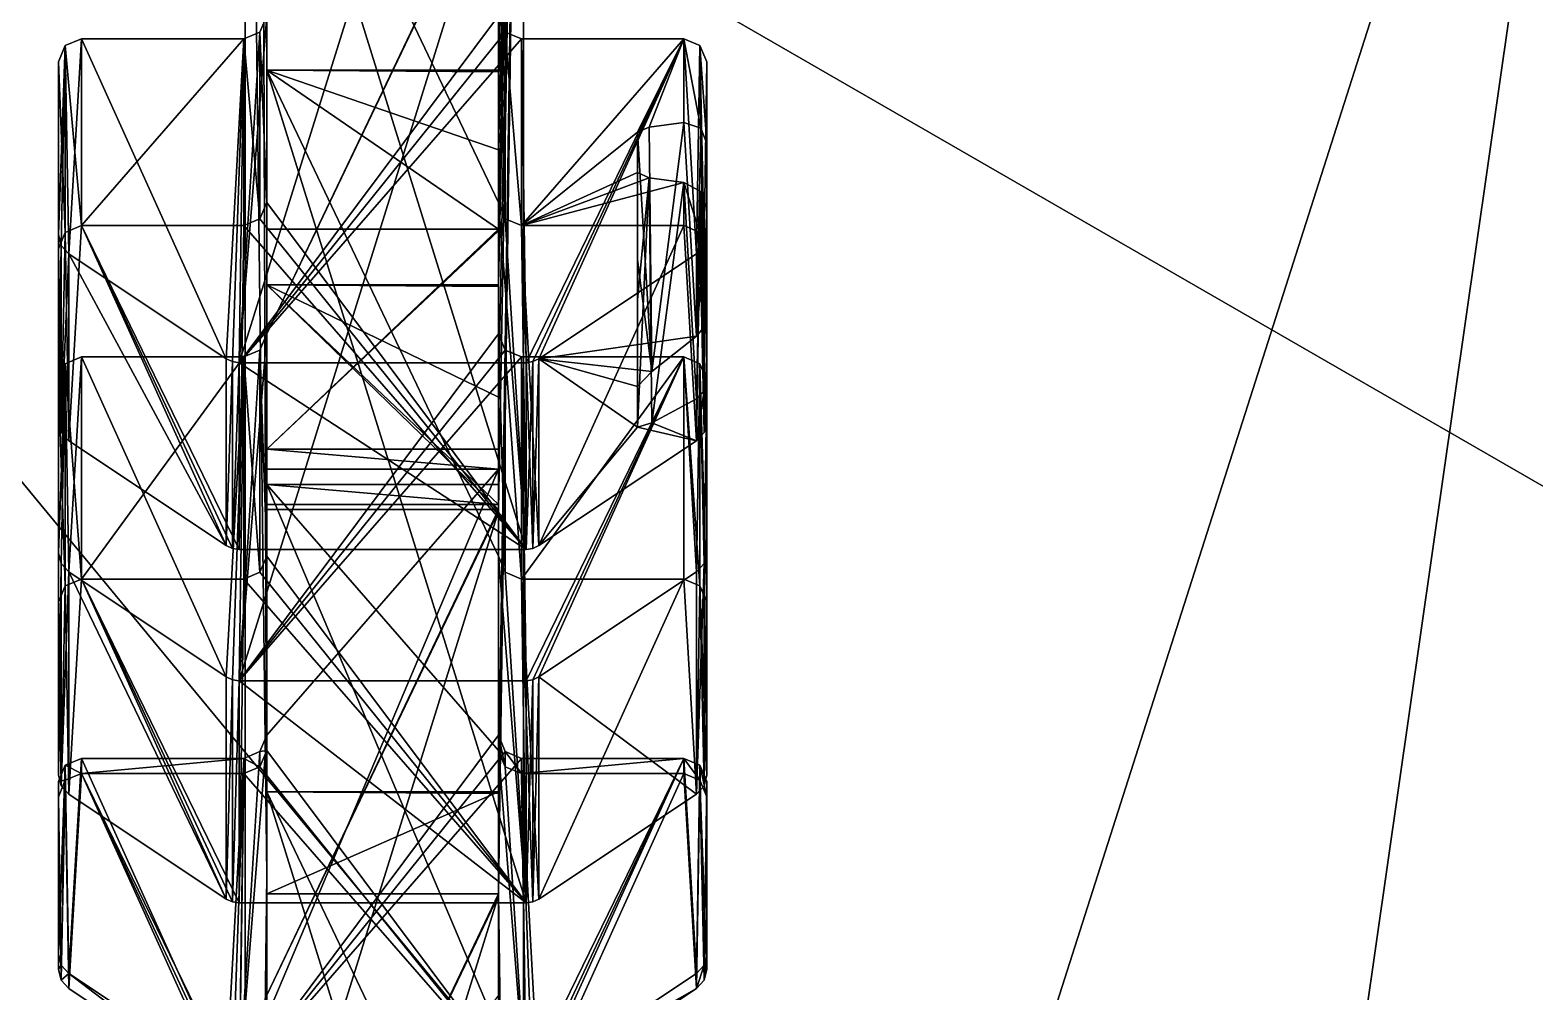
# Model space of a CAD drawing. Header units: millimetres. Extents: x -228 to 228, y -204 to 237.
# Drawn here: x 11.96 to 24.95, y 217.97 to 226.28 of the extents above; entities that cross this region are included whole.
import ezdxf

# ---------------------------------------------------------------- set-up
doc = ezdxf.new("R2010")
doc.units = ezdxf.units.MM
doc.header["$LTSCALE"] = 127.314815
for name, color, linetype in [('8041', 7, 'CONTINUOUS'), ('8063', 7, 'CONTINUOUS'), ('8064', 7, 'CONTINUOUS'), ('8065', 7, 'CONTINUOUS'), ('8066', 7, 'CONTINUOUS'), ('8067', 7, 'CONTINUOUS'), ('8068', 7, 'CONTINUOUS'), ('8069', 7, 'CONTINUOUS'), ('8070', 7, 'CONTINUOUS'), ('8071', 7, 'CONTINUOUS'), ('8072', 7, 'CONTINUOUS'), ('8073', 7, 'CONTINUOUS'), ('8074', 7, 'CONTINUOUS'), ('8075', 7, 'CONTINUOUS'), ('8076', 7, 'CONTINUOUS'), ('8077', 7, 'CONTINUOUS'), ('8078', 7, 'CONTINUOUS'), ('8079', 7, 'CONTINUOUS'), ('8080', 7, 'CONTINUOUS'), ('8081', 7, 'CONTINUOUS'), ('8082', 7, 'CONTINUOUS'), ('8087', 7, 'CONTINUOUS'), ('8091', 7, 'CONTINUOUS'), ('8098', 7, 'CONTINUOUS'), ('8099', 7, 'CONTINUOUS'), ('8100', 7, 'CONTINUOUS'), ('8101', 7, 'CONTINUOUS'), ('8104', 7, 'CONTINUOUS'), ('8105', 7, 'CONTINUOUS'), ('8106', 7, 'CONTINUOUS'), ('8107', 7, 'CONTINUOUS'), ('8108', 7, 'CONTINUOUS'), ('8115', 7, 'CONTINUOUS'), ('8116', 7, 'CONTINUOUS'), ('8117', 7, 'CONTINUOUS'), ('8129', 7, 'CONTINUOUS'), ('8130', 7, 'CONTINUOUS'), ('8133', 7, 'CONTINUOUS')]:
    doc.layers.add(name, color=color, linetype=linetype)

msp = doc.modelspace()

# ---------------------------------------------------------------- linework, layer by layer
at = {"layer": '8041', "color": 5, "linetype": 'Continuous'}
for points in [[(0, 234.769, 262), (13.814, 234.3, 262), (0, 204.097, 964.5), (0, 234.769, 262)], [(13.814, 234.3, 262), (13.814, 203.629, 964.5), (0, 204.097, 964.5), (13.814, 234.3, 262)], [(16.216, 234.123, 262), (25.698, 233.143, 262), (16.216, 203.451, 964.5), (16.216, 234.123, 262)], [(16.216, 203.451, 964.5), (25.698, 233.143, 262), (21.369, 202.974, 964.5), (16.216, 203.451, 964.5)], [(25.698, 233.143, 262), (26.507, 202.367, 964.5), (21.369, 202.974, 964.5), (25.698, 233.143, 262)]]:
    msp.add_3dface(points, dxfattribs=at)
at = {"layer": '8063', "color": 5, "linetype": 'Continuous'}
for points in [[(35.386, 233.707, 262), (0, 236.771, 262), (31.034, 218.874, 618.025), (35.386, 233.707, 262)], [(31.034, 218.874, 618.025), (0, 236.771, 262), (26.769, 204.352, 964.5), (31.034, 218.874, 618.025)], [(26.769, 204.352, 964.5), (0, 236.771, 262), (0, 206.099, 964.5), (26.769, 204.352, 964.5)]]:
    msp.add_3dface(points, dxfattribs=at)
at = {"layer": '8064', "color": 5, "linetype": 'Continuous'}
for points in [[(14, 227.855, 401.321), (14, 225.936, 445.279), (14, 234.101, 262), (14, 227.855, 401.321)], [(14, 234.101, 262), (14, 225.936, 445.279), (14, 218.984, 608.231), (14, 234.101, 262)], [(14, 224.793, 375.162), (14, 228.989, 375.346), (14, 230.603, 338.381), (14, 224.793, 375.162)], [(14, 226.406, 338.198), (14, 224.793, 375.162), (14, 230.603, 338.381), (14, 226.406, 338.198)], [(14, 221.739, 445.096), (14, 225.936, 445.279), (14, 227.855, 401.321), (14, 221.739, 445.096)], [(14, 223.658, 401.138), (14, 221.739, 445.096), (14, 227.855, 401.321), (14, 223.658, 401.138)], [(14, 224.562, 476.749), (14, 218.984, 608.231), (14, 225.936, 445.279), (14, 224.562, 476.749)], [(14, 222.183, 487.656), (14, 224.082, 487.739), (14, 224.562, 476.749), (14, 222.183, 487.656)], [(14, 224.082, 487.739), (14, 218.984, 608.231), (14, 224.562, 476.749), (14, 224.082, 487.739)], [(14, 222.358, 483.659), (14, 222.183, 487.656), (14, 224.562, 476.749), (14, 222.358, 483.659)], [(14, 222.489, 480.662), (14, 222.358, 483.659), (14, 224.562, 476.749), (14, 222.489, 480.662)], [(14, 222.663, 476.666), (14, 222.489, 480.662), (14, 224.562, 476.749), (14, 222.663, 476.666)], [(14, 222.141, 532.196), (14, 218.984, 608.231), (14, 224.082, 487.739), (14, 222.141, 532.196)], [(14, 220.06, 483.559), (14, 222.358, 483.659), (14, 222.489, 480.662), (14, 220.06, 483.559)], [(14, 220.191, 480.562), (14, 220.06, 483.559), (14, 222.489, 480.662), (14, 220.191, 480.562)], [(14, 215.506, 587.86), (14, 219.703, 588.043), (14, 222.141, 532.196), (14, 215.506, 587.86)], [(14, 219.703, 588.043), (14, 218.984, 608.231), (14, 222.141, 532.196), (14, 219.703, 588.043)], [(14, 217.944, 532.013), (14, 215.506, 587.86), (14, 222.141, 532.196), (14, 217.944, 532.013)], [(14, 218.822, 608.224), (14, 218.984, 608.231), (14, 219.703, 588.043), (14, 218.822, 608.224)], [(14, 203.429, 964.5), (14, 218.984, 608.231), (14, 210.407, 800.94), (14, 203.429, 964.5)], [(14, 212.545, 751.987), (14, 210.407, 800.94), (14, 218.984, 608.231), (14, 212.545, 751.987)], [(14, 214.486, 707.529), (14, 212.545, 751.987), (14, 218.984, 608.231), (14, 214.486, 707.529)], [(14, 214.966, 696.54), (14, 214.486, 707.529), (14, 218.984, 608.231), (14, 214.966, 696.54)], [(14, 216.34, 665.07), (14, 214.966, 696.54), (14, 218.984, 608.231), (14, 216.34, 665.07)], [(14, 218.822, 608.224), (14, 216.34, 665.07), (14, 218.984, 608.231), (14, 218.822, 608.224)], [(14, 212.143, 664.886), (14, 216.34, 665.07), (14, 218.822, 608.224), (14, 212.143, 664.886)], [(14, 214.625, 608.041), (14, 212.143, 664.886), (14, 218.822, 608.224), (14, 214.625, 608.041)]]:
    msp.add_3dface(points, dxfattribs=at)
at = {"layer": '8065', "color": 5, "linetype": 'Continuous'}
for points in [[(16, 224.793, 375.162), (16, 226.406, 338.198), (16, 228.975, 375.345), (16, 224.793, 375.162)], [(16, 227.841, 401.32), (16, 225.921, 445.278), (16, 223.658, 401.138), (16, 227.841, 401.32)], [(16, 225.921, 445.278), (16, 221.739, 445.096), (16, 223.658, 401.138), (16, 225.921, 445.278)], [(16, 224.547, 476.748), (16, 224.068, 487.738), (16, 222.663, 476.666), (16, 224.547, 476.748)], [(16, 222.183, 487.656), (16, 222.358, 483.659), (16, 224.068, 487.738), (16, 222.183, 487.656)], [(16, 224.068, 487.738), (16, 222.358, 483.659), (16, 222.489, 480.662), (16, 224.068, 487.738)], [(16, 222.663, 476.666), (16, 224.068, 487.738), (16, 222.489, 480.662), (16, 222.663, 476.666)], [(16, 222.489, 480.662), (16, 222.358, 483.659), (16, 220.191, 480.562), (16, 222.489, 480.662)], [(16, 222.358, 483.659), (16, 220.06, 483.559), (16, 220.191, 480.562), (16, 222.358, 483.659)], [(16, 222.126, 532.196), (16, 219.688, 588.042), (16, 217.944, 532.013), (16, 222.126, 532.196)], [(16, 219.688, 588.042), (16, 215.506, 587.86), (16, 217.944, 532.013), (16, 219.688, 588.042)], [(16, 216.325, 665.069), (16, 214.625, 608.041), (16, 218.807, 608.223), (16, 216.325, 665.069)]]:
    msp.add_3dface(points, dxfattribs=at)
at = {"layer": '8066', "color": 5, "linetype": 'Continuous'}
for points in [[(13.8, 224.593, 375.154), (13.8, 226.207, 338.189), (12.4, 224.593, 375.154), (13.8, 224.593, 375.154)], [(12.4, 224.593, 375.154), (13.8, 226.207, 338.189), (12.4, 226.207, 338.189), (12.4, 224.593, 375.154)], [(12.4, 221.539, 445.087), (13.8, 221.539, 445.087), (13.8, 223.459, 401.129), (12.4, 221.539, 445.087)], [(12.4, 223.459, 401.129), (12.4, 221.539, 445.087), (13.8, 223.459, 401.129), (12.4, 223.459, 401.129)], [(12.4, 219.86, 483.55), (13.8, 219.86, 483.55), (13.8, 219.991, 480.553), (12.4, 219.86, 483.55)], [(12.4, 219.991, 480.553), (12.4, 219.86, 483.55), (13.8, 219.991, 480.553), (12.4, 219.991, 480.553)]]:
    msp.add_3dface(points, dxfattribs=at)
at = {"layer": '8067', "color": 5, "linetype": 'Continuous'}
for points in [[(12.2, 226.007, 338.18), (12.2, 224.515, 338.115), (12.2, 222.901, 375.08), (12.2, 226.007, 338.18)], [(12.2, 226.007, 338.18), (12.2, 222.901, 375.08), (12.2, 224.393, 375.145), (12.2, 226.007, 338.18)], [(12.2, 219.848, 445.013), (12.2, 221.34, 445.078), (12.2, 223.259, 401.12), (12.2, 219.848, 445.013)], [(12.2, 219.848, 445.013), (12.2, 223.259, 401.12), (12.2, 221.767, 401.055), (12.2, 219.848, 445.013)], [(12.2, 218.169, 483.477), (12.2, 219.66, 483.542), (12.2, 219.791, 480.545), (12.2, 218.169, 483.477)], [(12.2, 218.169, 483.477), (12.2, 219.791, 480.545), (12.2, 218.3, 480.479), (12.2, 218.169, 483.477)]]:
    msp.add_3dface(points, dxfattribs=at)
at = {"layer": '8068', "color": 5, "linetype": 'Continuous'}
for points in [[(13.761, 221.795, 375.032), (13.761, 223.409, 338.067), (16.239, 221.795, 375.032), (13.761, 221.795, 375.032)], [(16.239, 221.795, 375.032), (13.761, 223.409, 338.067), (16.239, 223.409, 338.067), (16.239, 221.795, 375.032)], [(16.239, 218.742, 444.965), (13.761, 218.742, 444.965), (13.761, 220.661, 401.007), (16.239, 218.742, 444.965)], [(16.239, 220.661, 401.007), (16.239, 218.742, 444.965), (13.761, 220.661, 401.007), (16.239, 220.661, 401.007)]]:
    msp.add_3dface(points, dxfattribs=at)
at = {"layer": '8069', "color": 5, "linetype": 'Continuous'}
for points in [[(17.8, 224.515, 338.115), (17.8, 226.007, 338.18), (17.8, 225.303, 354.29), (17.8, 224.515, 338.115)], [(17.8, 224.515, 338.115), (17.8, 225.303, 354.29), (17.8, 223.812, 354.225), (17.8, 224.515, 338.115)], [(17.8, 224.747, 367.028), (17.8, 224.393, 375.145), (17.8, 223.256, 366.962), (17.8, 224.747, 367.028)], [(17.8, 224.393, 375.145), (17.8, 222.901, 375.08), (17.8, 223.256, 366.962), (17.8, 224.393, 375.145)], [(17.8, 221.34, 445.078), (17.8, 221.767, 401.055), (17.8, 223.259, 401.12), (17.8, 221.34, 445.078)], [(17.8, 221.34, 445.078), (17.8, 219.848, 445.013), (17.8, 221.767, 401.055), (17.8, 221.34, 445.078)], [(17.8, 219.66, 483.542), (17.8, 218.3, 480.479), (17.8, 219.791, 480.545), (17.8, 219.66, 483.542)], [(17.8, 219.66, 483.542), (17.8, 218.169, 483.477), (17.8, 218.3, 480.479), (17.8, 219.66, 483.542)]]:
    msp.add_3dface(points, dxfattribs=at)
at = {"layer": '8070', "color": 5, "linetype": 'Continuous'}
for points in [[(17.2, 225.4, 356.671), (17.6, 226.207, 338.189), (16.2, 224.593, 375.154), (17.2, 225.4, 356.671)], [(16.2, 224.593, 375.154), (17.6, 226.207, 338.189), (16.2, 226.207, 338.189), (16.2, 224.593, 375.154)], [(17.301, 225.443, 355.672), (17.6, 226.207, 338.189), (17.2, 225.4, 356.671), (17.301, 225.443, 355.672)], [(17.6, 225.485, 354.714), (17.6, 226.207, 338.189), (17.301, 225.443, 355.672), (17.6, 225.485, 354.714)], [(17.2, 225.051, 364.664), (17.2, 225.4, 356.671), (16.2, 224.593, 375.154), (17.2, 225.051, 364.664)], [(17.301, 225.007, 365.663), (17.2, 225.051, 364.664), (16.2, 224.593, 375.154), (17.301, 225.007, 365.663)], [(17.6, 224.965, 366.621), (17.301, 225.007, 365.663), (16.2, 224.593, 375.154), (17.6, 224.965, 366.621)], [(17.6, 224.593, 375.154), (17.6, 224.965, 366.621), (16.2, 224.593, 375.154), (17.6, 224.593, 375.154)], [(16.2, 221.539, 445.087), (17.6, 221.539, 445.087), (17.6, 223.459, 401.129), (16.2, 221.539, 445.087)], [(16.2, 223.459, 401.129), (16.2, 221.539, 445.087), (17.6, 223.459, 401.129), (16.2, 223.459, 401.129)], [(16.2, 219.86, 483.55), (17.6, 219.86, 483.55), (17.6, 219.991, 480.553), (16.2, 219.86, 483.55)], [(16.2, 219.991, 480.553), (16.2, 219.86, 483.55), (17.6, 219.991, 480.553), (16.2, 219.991, 480.553)]]:
    msp.add_3dface(points, dxfattribs=at)
at = {"layer": '8071', "color": 5, "linetype": 'Continuous'}
for points in [[(12.289, 224.349, 338.108), (13.65, 223.443, 338.068), (13.65, 221.829, 375.033), (12.289, 224.349, 338.108)], [(12.289, 222.735, 375.073), (12.289, 224.349, 338.108), (13.65, 221.829, 375.033), (12.289, 222.735, 375.073)], [(13.65, 220.695, 401.008), (13.65, 218.776, 444.966), (12.289, 221.601, 401.048), (13.65, 220.695, 401.008)], [(12.289, 221.601, 401.048), (13.65, 218.776, 444.966), (12.289, 219.682, 445.006), (12.289, 221.601, 401.048)], [(13.65, 217.227, 480.433), (13.65, 217.096, 483.43), (12.289, 218.133, 480.472), (13.65, 217.227, 480.433)], [(12.289, 218.133, 480.472), (13.65, 217.096, 483.43), (12.289, 218.002, 483.469), (12.289, 218.133, 480.472)]]:
    msp.add_3dface(points, dxfattribs=at)
at = {"layer": '8072', "color": 5, "linetype": 'Continuous'}
for points in [[(16.35, 223.443, 338.068), (17.711, 224.349, 338.108), (17.711, 223.638, 354.39), (16.35, 223.443, 338.068)], [(17.326, 223.334, 355.464), (16.35, 223.443, 338.068), (17.711, 223.638, 354.39), (17.326, 223.334, 355.464)], [(16.35, 221.829, 375.033), (16.35, 223.443, 338.068), (17.2, 222.853, 364.568), (16.35, 221.829, 375.033)], [(17.2, 222.853, 364.568), (16.35, 223.443, 338.068), (17.2, 223.202, 356.575), (17.2, 222.853, 364.568)], [(17.2, 223.202, 356.575), (16.35, 223.443, 338.068), (17.326, 223.334, 355.464), (17.2, 223.202, 356.575)], [(17.711, 223.097, 366.782), (17.711, 222.735, 375.073), (17.326, 222.888, 365.686), (17.711, 223.097, 366.782)], [(17.326, 222.888, 365.686), (17.711, 222.735, 375.073), (17.2, 222.853, 364.568), (17.326, 222.888, 365.686)], [(17.711, 222.735, 375.073), (16.35, 221.829, 375.033), (17.2, 222.853, 364.568), (17.711, 222.735, 375.073)], [(17.711, 221.601, 401.048), (17.711, 219.682, 445.006), (16.35, 220.695, 401.008), (17.711, 221.601, 401.048)], [(16.35, 220.695, 401.008), (17.711, 219.682, 445.006), (16.35, 218.776, 444.966), (16.35, 220.695, 401.008)], [(17.711, 218.133, 480.472), (17.711, 218.002, 483.469), (16.35, 217.227, 480.433), (17.711, 218.133, 480.472)], [(16.35, 217.227, 480.433), (17.711, 218.002, 483.469), (16.35, 217.096, 483.43), (16.35, 217.227, 480.433)]]:
    msp.add_3dface(points, dxfattribs=at)
at = {"layer": '8073', "color": 5, "linetype": 'Continuous'}
for points in [[(13.946, 234.237, 262), (14, 218.984, 608.231), (13.814, 234.3, 262), (13.946, 234.237, 262)], [(13.814, 203.629, 964.5), (13.814, 234.3, 262), (14, 218.984, 608.231), (13.814, 203.629, 964.5)], [(14, 234.101, 262), (14, 218.984, 608.231), (13.946, 234.237, 262), (14, 234.101, 262)], [(13.946, 203.566, 964.5), (13.814, 203.629, 964.5), (14, 218.984, 608.231), (13.946, 203.566, 964.5)], [(14, 203.429, 964.5), (13.946, 203.566, 964.5), (14, 218.984, 608.231), (14, 203.429, 964.5)]]:
    msp.add_3dface(points, dxfattribs=at)
at = {"layer": '8074', "color": 5, "linetype": 'Continuous'}
for points in [[(16.001, 219.703, 588.043), (16.001, 222.141, 532.196), (16.216, 234.123, 262), (16.001, 219.703, 588.043)], [(16.001, 222.141, 532.196), (16.001, 223.112, 509.967), (16.216, 234.123, 262), (16.001, 222.141, 532.196)], [(16.001, 218.822, 608.224), (16.001, 219.703, 588.043), (16.216, 234.123, 262), (16.001, 218.822, 608.224)], [(16.216, 234.123, 262), (16.216, 203.451, 964.5), (16.001, 218.822, 608.224), (16.216, 234.123, 262)], [(16.07, 234.075, 262), (16.216, 234.123, 262), (16.001, 225.936, 445.279), (16.07, 234.075, 262)], [(16.001, 225.249, 461.014), (16.001, 225.936, 445.279), (16.216, 234.123, 262), (16.001, 225.249, 461.014)], [(16.001, 224.562, 476.749), (16.001, 225.249, 461.014), (16.216, 234.123, 262), (16.001, 224.562, 476.749)], [(16.001, 224.082, 487.739), (16.001, 224.562, 476.749), (16.216, 234.123, 262), (16.001, 224.082, 487.739)], [(16.001, 223.112, 509.967), (16.001, 224.082, 487.739), (16.216, 234.123, 262), (16.001, 223.112, 509.967)], [(16.001, 227.855, 401.321), (16.07, 234.075, 262), (16.001, 225.936, 445.279), (16.001, 227.855, 401.321)], [(16, 227.848, 401.321), (16.001, 227.855, 401.321), (16, 225.929, 445.279), (16, 227.848, 401.321)], [(16, 225.929, 445.279), (16.001, 227.855, 401.321), (16.001, 225.936, 445.279), (16, 225.929, 445.279)], [(16, 225.921, 445.278), (16, 227.841, 401.32), (16, 227.848, 401.321), (16, 225.921, 445.278)], [(16, 225.921, 445.278), (16, 227.848, 401.321), (16, 225.929, 445.279), (16, 225.921, 445.278)], [(16, 224.555, 476.749), (16.001, 224.562, 476.749), (16, 224.075, 487.738), (16, 224.555, 476.749)], [(16, 224.075, 487.738), (16.001, 224.562, 476.749), (16.001, 224.082, 487.739), (16, 224.075, 487.738)], [(16, 224.068, 487.738), (16, 224.547, 476.748), (16, 224.555, 476.749), (16, 224.068, 487.738)], [(16, 224.068, 487.738), (16, 224.555, 476.749), (16, 224.075, 487.738), (16, 224.068, 487.738)], [(16.001, 222.141, 532.196), (16.001, 219.703, 588.043), (16, 219.695, 588.043), (16.001, 222.141, 532.196)], [(16, 222.134, 532.196), (16.001, 222.141, 532.196), (16, 219.695, 588.043), (16, 222.134, 532.196)], [(16, 219.688, 588.042), (16, 222.126, 532.196), (16, 222.134, 532.196), (16, 219.688, 588.042)], [(16, 219.688, 588.042), (16, 222.134, 532.196), (16, 219.695, 588.043), (16, 219.688, 588.042)], [(16, 218.814, 608.223), (16.001, 218.822, 608.224), (16, 216.332, 665.069), (16, 218.814, 608.223)], [(16, 216.332, 665.069), (16.001, 218.822, 608.224), (16.001, 216.34, 665.07), (16, 216.332, 665.069)], [(16, 216.325, 665.069), (16, 218.807, 608.223), (16, 218.814, 608.223), (16, 216.325, 665.069)], [(16, 216.325, 665.069), (16, 218.814, 608.223), (16, 216.332, 665.069), (16, 216.325, 665.069)], [(16.001, 216.34, 665.07), (16.001, 218.822, 608.224), (16.216, 203.451, 964.5), (16.001, 216.34, 665.07)]]:
    msp.add_3dface(points, dxfattribs=at)
at = {"layer": '8075', "color": 5, "linetype": 'Continuous'}
for points in [[(12.259, 226.148, 338.186), (12.2, 226.007, 338.18), (12.259, 224.534, 375.151), (12.259, 226.148, 338.186)], [(12.4, 224.593, 375.154), (12.4, 226.207, 338.189), (12.259, 226.148, 338.186), (12.4, 224.593, 375.154)], [(12.4, 224.593, 375.154), (12.259, 226.148, 338.186), (12.259, 224.534, 375.151), (12.4, 224.593, 375.154)], [(12.2, 226.007, 338.18), (12.2, 224.393, 375.145), (12.259, 224.534, 375.151), (12.2, 226.007, 338.18)], [(12.4, 221.539, 445.087), (12.4, 223.459, 401.129), (12.259, 223.4, 401.126), (12.4, 221.539, 445.087)], [(12.259, 221.481, 445.084), (12.259, 223.4, 401.126), (12.2, 223.259, 401.12), (12.259, 221.481, 445.084)], [(12.259, 221.481, 445.084), (12.4, 221.539, 445.087), (12.259, 223.4, 401.126), (12.259, 221.481, 445.084)], [(12.2, 221.34, 445.078), (12.259, 221.481, 445.084), (12.2, 223.259, 401.12), (12.2, 221.34, 445.078)], [(12.259, 219.802, 483.548), (12.259, 219.932, 480.551), (12.2, 219.791, 480.545), (12.259, 219.802, 483.548)], [(12.4, 219.86, 483.55), (12.4, 219.991, 480.553), (12.259, 219.932, 480.551), (12.4, 219.86, 483.55)], [(12.259, 219.802, 483.548), (12.4, 219.86, 483.55), (12.259, 219.932, 480.551), (12.259, 219.802, 483.548)], [(12.2, 219.66, 483.542), (12.259, 219.802, 483.548), (12.2, 219.791, 480.545), (12.2, 219.66, 483.542)]]:
    msp.add_3dface(points, dxfattribs=at)
at = {"layer": '8076', "color": 5, "linetype": 'Continuous'}
for points in [[(17.6, 226.207, 338.189), (17.6, 225.485, 354.714), (17.747, 225.435, 354.398), (17.6, 226.207, 338.189)], [(17.741, 226.148, 338.186), (17.6, 226.207, 338.189), (17.747, 225.435, 354.398), (17.741, 226.148, 338.186)], [(17.8, 226.007, 338.18), (17.741, 226.148, 338.186), (17.8, 225.303, 354.29), (17.8, 226.007, 338.18)], [(17.8, 225.303, 354.29), (17.741, 226.148, 338.186), (17.747, 225.435, 354.398), (17.8, 225.303, 354.29)], [(17.6, 224.965, 366.621), (17.6, 224.593, 375.154), (17.741, 224.534, 375.151), (17.6, 224.965, 366.621)], [(17.6, 224.965, 366.621), (17.741, 224.534, 375.151), (17.747, 224.888, 366.932), (17.6, 224.965, 366.621)], [(17.741, 224.534, 375.151), (17.8, 224.393, 375.145), (17.747, 224.888, 366.932), (17.741, 224.534, 375.151)], [(17.8, 224.393, 375.145), (17.8, 224.747, 367.028), (17.747, 224.888, 366.932), (17.8, 224.393, 375.145)], [(17.6, 223.459, 401.129), (17.6, 221.539, 445.087), (17.741, 221.481, 445.084), (17.6, 223.459, 401.129)], [(17.6, 223.459, 401.129), (17.741, 221.481, 445.084), (17.741, 223.4, 401.126), (17.6, 223.459, 401.129)], [(17.741, 221.481, 445.084), (17.8, 221.34, 445.078), (17.741, 223.4, 401.126), (17.741, 221.481, 445.084)], [(17.8, 221.34, 445.078), (17.8, 223.259, 401.12), (17.741, 223.4, 401.126), (17.8, 221.34, 445.078)], [(17.6, 219.991, 480.553), (17.6, 219.86, 483.55), (17.741, 219.802, 483.548), (17.6, 219.991, 480.553)], [(17.6, 219.991, 480.553), (17.741, 219.802, 483.548), (17.741, 219.932, 480.551), (17.6, 219.991, 480.553)], [(17.741, 219.802, 483.548), (17.8, 219.66, 483.542), (17.741, 219.932, 480.551), (17.741, 219.802, 483.548)], [(17.8, 219.66, 483.542), (17.8, 219.791, 480.545), (17.741, 219.932, 480.551), (17.8, 219.66, 483.542)]]:
    msp.add_3dface(points, dxfattribs=at)
at = {"layer": '8077', "color": 5, "linetype": 'Continuous'}
for points in [[(17.776, 224.421, 338.111), (17.8, 224.515, 338.115), (17.778, 223.718, 354.263), (17.776, 224.421, 338.111)], [(17.8, 224.515, 338.115), (17.8, 223.812, 354.225), (17.778, 223.718, 354.263), (17.8, 224.515, 338.115)], [(17.711, 223.638, 354.39), (17.711, 224.349, 338.108), (17.776, 224.421, 338.111), (17.711, 223.638, 354.39)], [(17.711, 223.638, 354.39), (17.776, 224.421, 338.111), (17.778, 223.718, 354.263), (17.711, 223.638, 354.39)], [(17.711, 222.735, 375.073), (17.711, 223.097, 366.782), (17.778, 223.166, 366.917), (17.711, 222.735, 375.073)], [(17.776, 222.807, 375.076), (17.711, 222.735, 375.073), (17.778, 223.166, 366.917), (17.776, 222.807, 375.076)], [(17.8, 222.901, 375.08), (17.776, 222.807, 375.076), (17.8, 223.256, 366.962), (17.8, 222.901, 375.08)], [(17.776, 222.807, 375.076), (17.778, 223.166, 366.917), (17.8, 223.256, 366.962), (17.776, 222.807, 375.076)], [(17.8, 219.848, 445.013), (17.776, 219.754, 445.009), (17.8, 221.767, 401.055), (17.8, 219.848, 445.013)], [(17.776, 219.754, 445.009), (17.776, 221.673, 401.051), (17.8, 221.767, 401.055), (17.776, 219.754, 445.009)], [(17.711, 219.682, 445.006), (17.711, 221.601, 401.048), (17.776, 221.673, 401.051), (17.711, 219.682, 445.006)], [(17.776, 219.754, 445.009), (17.711, 219.682, 445.006), (17.776, 221.673, 401.051), (17.776, 219.754, 445.009)], [(17.8, 218.169, 483.477), (17.776, 218.074, 483.472), (17.8, 218.3, 480.479), (17.8, 218.169, 483.477)], [(17.776, 218.074, 483.472), (17.776, 218.205, 480.475), (17.8, 218.3, 480.479), (17.776, 218.074, 483.472)], [(17.711, 218.002, 483.469), (17.711, 218.133, 480.472), (17.776, 218.205, 480.475), (17.711, 218.002, 483.469)], [(17.776, 218.074, 483.472), (17.711, 218.002, 483.469), (17.776, 218.205, 480.475), (17.776, 218.074, 483.472)]]:
    msp.add_3dface(points, dxfattribs=at)
at = {"layer": '8078', "color": 5, "linetype": 'Continuous'}
for points in [[(12.2, 224.515, 338.115), (12.224, 224.421, 338.111), (12.2, 222.901, 375.08), (12.2, 224.515, 338.115)], [(12.224, 224.421, 338.111), (12.224, 222.807, 375.076), (12.2, 222.901, 375.08), (12.224, 224.421, 338.111)], [(12.224, 224.421, 338.111), (12.289, 224.349, 338.108), (12.224, 222.807, 375.076), (12.224, 224.421, 338.111)], [(12.289, 224.349, 338.108), (12.289, 222.735, 375.073), (12.224, 222.807, 375.076), (12.289, 224.349, 338.108)], [(12.2, 219.848, 445.013), (12.2, 221.767, 401.055), (12.224, 221.673, 401.051), (12.2, 219.848, 445.013)], [(12.224, 219.754, 445.009), (12.2, 219.848, 445.013), (12.224, 221.673, 401.051), (12.224, 219.754, 445.009)], [(12.289, 221.601, 401.048), (12.224, 219.754, 445.009), (12.224, 221.673, 401.051), (12.289, 221.601, 401.048)], [(12.289, 221.601, 401.048), (12.289, 219.682, 445.006), (12.224, 219.754, 445.009), (12.289, 221.601, 401.048)], [(12.2, 218.169, 483.477), (12.2, 218.3, 480.479), (12.224, 218.205, 480.475), (12.2, 218.169, 483.477)], [(12.224, 218.074, 483.472), (12.2, 218.169, 483.477), (12.224, 218.205, 480.475), (12.224, 218.074, 483.472)], [(12.289, 218.133, 480.472), (12.224, 218.074, 483.472), (12.224, 218.205, 480.475), (12.289, 218.133, 480.472)], [(12.289, 218.133, 480.472), (12.289, 218.002, 483.469), (12.224, 218.074, 483.472), (12.289, 218.133, 480.472)]]:
    msp.add_3dface(points, dxfattribs=at)
at = {"layer": '8079', "color": 5, "linetype": 'Continuous'}
for points in [[(13.65, 221.829, 375.033), (13.65, 223.443, 338.068), (13.703, 223.418, 338.067), (13.65, 221.829, 375.033)], [(13.65, 221.829, 375.033), (13.703, 223.418, 338.067), (13.703, 221.804, 375.032), (13.65, 221.829, 375.033)], [(13.703, 223.418, 338.067), (13.761, 223.409, 338.067), (13.703, 221.804, 375.032), (13.703, 223.418, 338.067)], [(13.761, 223.409, 338.067), (13.761, 221.795, 375.032), (13.703, 221.804, 375.032), (13.761, 223.409, 338.067)], [(13.65, 218.776, 444.966), (13.65, 220.695, 401.008), (13.703, 220.67, 401.007), (13.65, 218.776, 444.966)], [(13.65, 218.776, 444.966), (13.703, 220.67, 401.007), (13.703, 218.751, 444.965), (13.65, 218.776, 444.966)], [(13.703, 220.67, 401.007), (13.761, 220.661, 401.007), (13.703, 218.751, 444.965), (13.703, 220.67, 401.007)], [(13.761, 220.661, 401.007), (13.761, 218.742, 444.965), (13.703, 218.751, 444.965), (13.761, 220.661, 401.007)]]:
    msp.add_3dface(points, dxfattribs=at)
at = {"layer": '8080', "color": 5, "linetype": 'Continuous'}
for points in [[(16.239, 221.795, 375.032), (16.239, 223.409, 338.067), (16.297, 223.418, 338.067), (16.239, 221.795, 375.032)], [(16.297, 221.804, 375.032), (16.239, 221.795, 375.032), (16.297, 223.418, 338.067), (16.297, 221.804, 375.032)], [(16.35, 223.443, 338.068), (16.35, 221.829, 375.033), (16.297, 221.804, 375.032), (16.35, 223.443, 338.068)], [(16.35, 223.443, 338.068), (16.297, 221.804, 375.032), (16.297, 223.418, 338.067), (16.35, 223.443, 338.068)], [(16.35, 220.695, 401.008), (16.35, 218.776, 444.966), (16.297, 218.751, 444.965), (16.35, 220.695, 401.008)], [(16.35, 220.695, 401.008), (16.297, 218.751, 444.965), (16.297, 220.67, 401.007), (16.35, 220.695, 401.008)], [(16.239, 218.742, 444.965), (16.239, 220.661, 401.007), (16.297, 220.67, 401.007), (16.239, 218.742, 444.965)], [(16.297, 218.751, 444.965), (16.239, 218.742, 444.965), (16.297, 220.67, 401.007), (16.297, 218.751, 444.965)]]:
    msp.add_3dface(points, dxfattribs=at)
at = {"layer": '8081', "color": 5, "linetype": 'Continuous'}
for points in [[(16, 226.406, 338.198), (16, 224.793, 375.162), (16.059, 224.651, 375.156), (16, 226.406, 338.198)], [(16.059, 226.265, 338.191), (16, 226.406, 338.198), (16.059, 224.651, 375.156), (16.059, 226.265, 338.191)], [(16.2, 224.593, 375.154), (16.2, 226.207, 338.189), (16.059, 226.265, 338.191), (16.2, 224.593, 375.154)], [(16.2, 224.593, 375.154), (16.059, 226.265, 338.191), (16.059, 224.651, 375.156), (16.2, 224.593, 375.154)], [(16, 223.658, 401.138), (16, 221.739, 445.096), (16.059, 221.598, 445.09), (16, 223.658, 401.138)], [(16.059, 223.517, 401.131), (16, 223.658, 401.138), (16.059, 221.598, 445.09), (16.059, 223.517, 401.131)], [(16.2, 221.539, 445.087), (16.2, 223.459, 401.129), (16.059, 223.517, 401.131), (16.2, 221.539, 445.087)], [(16.2, 221.539, 445.087), (16.059, 223.517, 401.131), (16.059, 221.598, 445.09), (16.2, 221.539, 445.087)], [(16, 220.191, 480.562), (16, 220.06, 483.559), (16.059, 219.919, 483.553), (16, 220.191, 480.562)], [(16.059, 220.049, 480.556), (16, 220.191, 480.562), (16.059, 219.919, 483.553), (16.059, 220.049, 480.556)], [(16.2, 219.86, 483.55), (16.2, 219.991, 480.553), (16.059, 220.049, 480.556), (16.2, 219.86, 483.55)], [(16.2, 219.86, 483.55), (16.059, 220.049, 480.556), (16.059, 219.919, 483.553), (16.2, 219.86, 483.55)]]:
    msp.add_3dface(points, dxfattribs=at)
at = {"layer": '8082', "color": 5, "linetype": 'Continuous'}
for points in [[(14, 224.793, 375.162), (14, 226.406, 338.198), (13.941, 226.265, 338.191), (14, 224.793, 375.162)], [(13.941, 226.265, 338.191), (13.8, 226.207, 338.189), (13.941, 224.651, 375.156), (13.941, 226.265, 338.191)], [(14, 224.793, 375.162), (13.941, 226.265, 338.191), (13.941, 224.651, 375.156), (14, 224.793, 375.162)], [(13.8, 226.207, 338.189), (13.8, 224.593, 375.154), (13.941, 224.651, 375.156), (13.8, 226.207, 338.189)], [(14, 221.739, 445.096), (14, 223.658, 401.138), (13.941, 223.517, 401.131), (14, 221.739, 445.096)], [(13.941, 223.517, 401.131), (13.8, 223.459, 401.129), (13.941, 221.598, 445.09), (13.941, 223.517, 401.131)], [(13.8, 223.459, 401.129), (13.8, 221.539, 445.087), (13.941, 221.598, 445.09), (13.8, 223.459, 401.129)], [(14, 221.739, 445.096), (13.941, 223.517, 401.131), (13.941, 221.598, 445.09), (14, 221.739, 445.096)], [(14, 220.06, 483.559), (14, 220.191, 480.562), (13.941, 220.049, 480.556), (14, 220.06, 483.559)], [(13.941, 220.049, 480.556), (13.8, 219.991, 480.553), (13.941, 219.919, 483.553), (13.941, 220.049, 480.556)], [(14, 220.06, 483.559), (13.941, 220.049, 480.556), (13.941, 219.919, 483.553), (14, 220.06, 483.559)], [(13.8, 219.991, 480.553), (13.8, 219.86, 483.55), (13.941, 219.919, 483.553), (13.8, 219.991, 480.553)]]:
    msp.add_3dface(points, dxfattribs=at)
at = {"layer": '8087', "color": 5, "linetype": 'Continuous'}
for points in [[(14, 224.562, 476.749), (14, 225.936, 445.279), (16.001, 224.562, 476.749), (14, 224.562, 476.749)], [(14, 225.936, 445.279), (16.001, 225.936, 445.279), (16.001, 225.249, 461.014), (14, 225.936, 445.279)], [(14, 225.936, 445.279), (16.001, 225.249, 461.014), (16.001, 224.562, 476.749), (14, 225.936, 445.279)], [(14, 222.141, 532.196), (14, 224.082, 487.739), (16.001, 222.141, 532.196), (14, 222.141, 532.196)], [(14, 224.082, 487.739), (16.001, 224.082, 487.739), (16.001, 223.112, 509.967), (14, 224.082, 487.739)], [(14, 224.082, 487.739), (16.001, 223.112, 509.967), (16.001, 222.141, 532.196), (14, 224.082, 487.739)]]:
    msp.add_3dface(points, dxfattribs=at)
at = {"layer": '8091', "color": 5, "linetype": 'Continuous'}
for points in [[(14, 226.406, 338.198), (16, 230.589, 338.38), (13.761, 223.409, 338.067), (14, 226.406, 338.198)], [(16, 230.589, 338.38), (16, 226.406, 338.198), (13.761, 223.409, 338.067), (16, 230.589, 338.38)], [(14, 226.406, 338.198), (13.761, 223.409, 338.067), (13.941, 226.265, 338.191), (14, 226.406, 338.198)], [(13.761, 223.409, 338.067), (16, 226.406, 338.198), (16.059, 226.265, 338.191), (13.761, 223.409, 338.067)], [(13.761, 223.409, 338.067), (13.8, 226.207, 338.189), (13.941, 226.265, 338.191), (13.761, 223.409, 338.067)], [(16.2, 226.207, 338.189), (13.761, 223.409, 338.067), (16.059, 226.265, 338.191), (16.2, 226.207, 338.189)], [(12.2, 226.007, 338.18), (12.259, 226.148, 338.186), (12.2, 224.515, 338.115), (12.2, 226.007, 338.18)], [(12.2, 224.515, 338.115), (12.259, 226.148, 338.186), (12.224, 224.421, 338.111), (12.2, 224.515, 338.115)], [(12.259, 226.148, 338.186), (12.289, 224.349, 338.108), (12.224, 224.421, 338.111), (12.259, 226.148, 338.186)], [(12.4, 226.207, 338.189), (12.289, 224.349, 338.108), (12.259, 226.148, 338.186), (12.4, 226.207, 338.189)], [(12.4, 226.207, 338.189), (13.65, 223.443, 338.068), (12.289, 224.349, 338.108), (12.4, 226.207, 338.189)], [(12.4, 226.207, 338.189), (13.8, 226.207, 338.189), (13.65, 223.443, 338.068), (12.4, 226.207, 338.189)], [(13.65, 223.443, 338.068), (13.8, 226.207, 338.189), (13.703, 223.418, 338.067), (13.65, 223.443, 338.068)], [(13.8, 226.207, 338.189), (13.761, 223.409, 338.067), (13.703, 223.418, 338.067), (13.8, 226.207, 338.189)], [(16.239, 223.409, 338.067), (13.761, 223.409, 338.067), (16.2, 226.207, 338.189), (16.239, 223.409, 338.067)], [(17.6, 226.207, 338.189), (16.239, 223.409, 338.067), (16.2, 226.207, 338.189), (17.6, 226.207, 338.189)], [(16.239, 223.409, 338.067), (17.6, 226.207, 338.189), (16.297, 223.418, 338.067), (16.239, 223.409, 338.067)], [(17.6, 226.207, 338.189), (16.35, 223.443, 338.068), (16.297, 223.418, 338.067), (17.6, 226.207, 338.189)], [(17.6, 226.207, 338.189), (17.711, 224.349, 338.108), (16.35, 223.443, 338.068), (17.6, 226.207, 338.189)], [(17.711, 224.349, 338.108), (17.6, 226.207, 338.189), (17.741, 226.148, 338.186), (17.711, 224.349, 338.108)], [(17.776, 224.421, 338.111), (17.711, 224.349, 338.108), (17.741, 226.148, 338.186), (17.776, 224.421, 338.111)], [(17.8, 226.007, 338.18), (17.776, 224.421, 338.111), (17.741, 226.148, 338.186), (17.8, 226.007, 338.18)], [(17.8, 224.515, 338.115), (17.776, 224.421, 338.111), (17.8, 226.007, 338.18), (17.8, 224.515, 338.115)]]:
    msp.add_3dface(points, dxfattribs=at)
at = {"layer": '8098', "color": 5, "linetype": 'Continuous'}
for points in [[(14, 224.082, 487.739), (14, 222.183, 487.656), (16, 222.183, 487.656), (14, 224.082, 487.739)], [(14, 224.082, 487.739), (16, 222.183, 487.656), (16, 224.068, 487.738), (14, 224.082, 487.739)], [(14, 224.082, 487.739), (16, 224.068, 487.738), (16, 224.075, 487.738), (14, 224.082, 487.739)], [(14, 224.082, 487.739), (16, 224.075, 487.738), (16.001, 224.082, 487.739), (14, 224.082, 487.739)]]:
    msp.add_3dface(points, dxfattribs=at)
at = {"layer": '8099', "color": 5, "linetype": 'Continuous'}
for points in [[(14, 217.944, 532.013), (16, 222.126, 532.196), (13.761, 214.947, 531.882), (14, 217.944, 532.013)], [(16, 222.126, 532.196), (16, 217.944, 532.013), (13.761, 214.947, 531.882), (16, 222.126, 532.196)], [(14, 217.944, 532.013), (14, 222.141, 532.196), (16.001, 222.141, 532.196), (14, 217.944, 532.013)], [(14, 217.944, 532.013), (16.001, 222.141, 532.196), (16, 222.134, 532.196), (14, 217.944, 532.013)], [(16, 222.126, 532.196), (14, 217.944, 532.013), (16, 222.134, 532.196), (16, 222.126, 532.196)]]:
    msp.add_3dface(points, dxfattribs=at)
at = {"layer": '8100', "color": 5, "linetype": 'Continuous'}
for points in [[(14, 225.936, 445.279), (14, 221.739, 445.096), (16.239, 218.742, 444.965), (14, 225.936, 445.279)], [(14, 225.936, 445.279), (16, 221.739, 445.096), (16, 225.921, 445.278), (14, 225.936, 445.279)], [(16, 221.739, 445.096), (14, 225.936, 445.279), (16.239, 218.742, 444.965), (16, 221.739, 445.096)], [(14, 225.936, 445.279), (16, 225.921, 445.278), (16, 225.929, 445.279), (14, 225.936, 445.279)], [(14, 225.936, 445.279), (16, 225.929, 445.279), (16.001, 225.936, 445.279), (14, 225.936, 445.279)], [(16.239, 218.742, 444.965), (14, 221.739, 445.096), (13.941, 221.598, 445.09), (16.239, 218.742, 444.965)], [(16, 221.739, 445.096), (16.239, 218.742, 444.965), (16.059, 221.598, 445.09), (16, 221.739, 445.096)], [(13.8, 221.539, 445.087), (16.239, 218.742, 444.965), (13.941, 221.598, 445.09), (13.8, 221.539, 445.087)], [(16.239, 218.742, 444.965), (16.2, 221.539, 445.087), (16.059, 221.598, 445.09), (16.239, 218.742, 444.965)], [(12.2, 221.34, 445.078), (12.224, 219.754, 445.009), (12.259, 221.481, 445.084), (12.2, 221.34, 445.078)], [(12.224, 219.754, 445.009), (12.289, 219.682, 445.006), (12.259, 221.481, 445.084), (12.224, 219.754, 445.009)], [(12.289, 219.682, 445.006), (12.4, 221.539, 445.087), (12.259, 221.481, 445.084), (12.289, 219.682, 445.006)], [(13.65, 218.776, 444.966), (12.4, 221.539, 445.087), (12.289, 219.682, 445.006), (13.65, 218.776, 444.966)], [(13.8, 221.539, 445.087), (12.4, 221.539, 445.087), (13.761, 218.742, 444.965), (13.8, 221.539, 445.087)], [(13.761, 218.742, 444.965), (12.4, 221.539, 445.087), (13.703, 218.751, 444.965), (13.761, 218.742, 444.965)], [(12.4, 221.539, 445.087), (13.65, 218.776, 444.966), (13.703, 218.751, 444.965), (12.4, 221.539, 445.087)], [(13.8, 221.539, 445.087), (13.761, 218.742, 444.965), (16.239, 218.742, 444.965), (13.8, 221.539, 445.087)], [(16.2, 221.539, 445.087), (16.239, 218.742, 444.965), (16.297, 218.751, 444.965), (16.2, 221.539, 445.087)], [(17.6, 221.539, 445.087), (16.2, 221.539, 445.087), (16.35, 218.776, 444.966), (17.6, 221.539, 445.087)], [(16.35, 218.776, 444.966), (16.2, 221.539, 445.087), (16.297, 218.751, 444.965), (16.35, 218.776, 444.966)], [(17.711, 219.682, 445.006), (17.6, 221.539, 445.087), (16.35, 218.776, 444.966), (17.711, 219.682, 445.006)], [(17.6, 221.539, 445.087), (17.711, 219.682, 445.006), (17.741, 221.481, 445.084), (17.6, 221.539, 445.087)], [(17.741, 221.481, 445.084), (17.711, 219.682, 445.006), (17.776, 219.754, 445.009), (17.741, 221.481, 445.084)], [(17.8, 221.34, 445.078), (17.741, 221.481, 445.084), (17.8, 219.848, 445.013), (17.8, 221.34, 445.078)], [(17.8, 219.848, 445.013), (17.741, 221.481, 445.084), (17.776, 219.754, 445.009), (17.8, 219.848, 445.013)], [(12.2, 219.848, 445.013), (12.224, 219.754, 445.009), (12.2, 221.34, 445.078), (12.2, 219.848, 445.013)]]:
    msp.add_3dface(points, dxfattribs=at)
at = {"layer": '8101', "color": 5, "linetype": 'Continuous'}
for points in [[(14, 222.663, 476.666), (14, 224.562, 476.749), (16.001, 224.562, 476.749), (14, 222.663, 476.666)], [(14, 222.663, 476.666), (16.001, 224.562, 476.749), (16, 224.555, 476.749), (14, 222.663, 476.666)], [(16, 224.547, 476.748), (14, 222.663, 476.666), (16, 224.555, 476.749), (16, 224.547, 476.748)], [(14, 222.663, 476.666), (16, 224.547, 476.748), (16, 222.663, 476.666), (14, 222.663, 476.666)]]:
    msp.add_3dface(points, dxfattribs=at)
at = {"layer": '8104', "color": 5, "linetype": 'Continuous'}
for points in [[(14, 228.989, 375.346), (14, 224.793, 375.162), (16.239, 221.795, 375.032), (14, 228.989, 375.346)], [(14, 228.989, 375.346), (16, 224.793, 375.162), (16, 228.975, 375.345), (14, 228.989, 375.346)], [(16, 224.793, 375.162), (14, 228.989, 375.346), (16.239, 221.795, 375.032), (16, 224.793, 375.162)], [(16.239, 221.795, 375.032), (14, 224.793, 375.162), (13.941, 224.651, 375.156), (16.239, 221.795, 375.032)], [(16, 224.793, 375.162), (16.239, 221.795, 375.032), (16.059, 224.651, 375.156), (16, 224.793, 375.162)], [(12.289, 222.735, 375.073), (12.4, 224.593, 375.154), (12.259, 224.534, 375.151), (12.289, 222.735, 375.073)], [(12.4, 224.593, 375.154), (12.289, 222.735, 375.073), (13.65, 221.829, 375.033), (12.4, 224.593, 375.154)], [(13.8, 224.593, 375.154), (12.4, 224.593, 375.154), (13.761, 221.795, 375.032), (13.8, 224.593, 375.154)], [(13.761, 221.795, 375.032), (12.4, 224.593, 375.154), (13.703, 221.804, 375.032), (13.761, 221.795, 375.032)], [(12.4, 224.593, 375.154), (13.65, 221.829, 375.033), (13.703, 221.804, 375.032), (12.4, 224.593, 375.154)], [(13.8, 224.593, 375.154), (13.761, 221.795, 375.032), (16.239, 221.795, 375.032), (13.8, 224.593, 375.154)], [(13.8, 224.593, 375.154), (16.239, 221.795, 375.032), (13.941, 224.651, 375.156), (13.8, 224.593, 375.154)], [(16.239, 221.795, 375.032), (16.2, 224.593, 375.154), (16.059, 224.651, 375.156), (16.239, 221.795, 375.032)], [(16.2, 224.593, 375.154), (16.239, 221.795, 375.032), (16.297, 221.804, 375.032), (16.2, 224.593, 375.154)], [(17.6, 224.593, 375.154), (16.2, 224.593, 375.154), (16.35, 221.829, 375.033), (17.6, 224.593, 375.154)], [(16.35, 221.829, 375.033), (16.2, 224.593, 375.154), (16.297, 221.804, 375.032), (16.35, 221.829, 375.033)], [(17.6, 224.593, 375.154), (16.35, 221.829, 375.033), (17.711, 222.735, 375.073), (17.6, 224.593, 375.154)], [(17.6, 224.593, 375.154), (17.711, 222.735, 375.073), (17.741, 224.534, 375.151), (17.6, 224.593, 375.154)], [(12.2, 224.393, 375.145), (12.224, 222.807, 375.076), (12.259, 224.534, 375.151), (12.2, 224.393, 375.145)], [(12.224, 222.807, 375.076), (12.289, 222.735, 375.073), (12.259, 224.534, 375.151), (12.224, 222.807, 375.076)], [(17.741, 224.534, 375.151), (17.711, 222.735, 375.073), (17.776, 222.807, 375.076), (17.741, 224.534, 375.151)], [(17.8, 224.393, 375.145), (17.741, 224.534, 375.151), (17.8, 222.901, 375.08), (17.8, 224.393, 375.145)], [(17.8, 222.901, 375.08), (17.741, 224.534, 375.151), (17.776, 222.807, 375.076), (17.8, 222.901, 375.08)], [(12.2, 222.901, 375.08), (12.224, 222.807, 375.076), (12.2, 224.393, 375.145), (12.2, 222.901, 375.08)]]:
    msp.add_3dface(points, dxfattribs=at)
at = {"layer": '8105', "color": 5, "linetype": 'Continuous'}
for points in [[(14, 223.658, 401.138), (16, 227.841, 401.32), (13.761, 220.661, 401.007), (14, 223.658, 401.138)], [(16, 227.841, 401.32), (16, 223.658, 401.138), (13.761, 220.661, 401.007), (16, 227.841, 401.32)], [(14, 223.658, 401.138), (14, 227.855, 401.321), (16.001, 227.855, 401.321), (14, 223.658, 401.138)], [(14, 223.658, 401.138), (16.001, 227.855, 401.321), (16, 227.848, 401.321), (14, 223.658, 401.138)], [(16, 227.841, 401.32), (14, 223.658, 401.138), (16, 227.848, 401.321), (16, 227.841, 401.32)], [(14, 223.658, 401.138), (13.761, 220.661, 401.007), (13.941, 223.517, 401.131), (14, 223.658, 401.138)], [(13.761, 220.661, 401.007), (16, 223.658, 401.138), (16.059, 223.517, 401.131), (13.761, 220.661, 401.007)], [(12.4, 223.459, 401.129), (12.289, 221.601, 401.048), (12.259, 223.4, 401.126), (12.4, 223.459, 401.129)], [(12.4, 223.459, 401.129), (13.65, 220.695, 401.008), (12.289, 221.601, 401.048), (12.4, 223.459, 401.129)], [(12.4, 223.459, 401.129), (13.8, 223.459, 401.129), (13.65, 220.695, 401.008), (12.4, 223.459, 401.129)], [(13.65, 220.695, 401.008), (13.8, 223.459, 401.129), (13.703, 220.67, 401.007), (13.65, 220.695, 401.008)], [(13.8, 223.459, 401.129), (13.761, 220.661, 401.007), (13.703, 220.67, 401.007), (13.8, 223.459, 401.129)], [(13.761, 220.661, 401.007), (13.8, 223.459, 401.129), (13.941, 223.517, 401.131), (13.761, 220.661, 401.007)], [(16.2, 223.459, 401.129), (13.761, 220.661, 401.007), (16.059, 223.517, 401.131), (16.2, 223.459, 401.129)], [(16.239, 220.661, 401.007), (13.761, 220.661, 401.007), (16.2, 223.459, 401.129), (16.239, 220.661, 401.007)], [(16.239, 220.661, 401.007), (16.2, 223.459, 401.129), (17.6, 223.459, 401.129), (16.239, 220.661, 401.007)], [(16.239, 220.661, 401.007), (17.6, 223.459, 401.129), (16.297, 220.67, 401.007), (16.239, 220.661, 401.007)], [(17.6, 223.459, 401.129), (16.35, 220.695, 401.008), (16.297, 220.67, 401.007), (17.6, 223.459, 401.129)], [(17.6, 223.459, 401.129), (17.711, 221.601, 401.048), (16.35, 220.695, 401.008), (17.6, 223.459, 401.129)], [(17.711, 221.601, 401.048), (17.6, 223.459, 401.129), (17.741, 223.4, 401.126), (17.711, 221.601, 401.048)], [(12.2, 223.259, 401.12), (12.259, 223.4, 401.126), (12.2, 221.767, 401.055), (12.2, 223.259, 401.12)], [(12.2, 221.767, 401.055), (12.259, 223.4, 401.126), (12.224, 221.673, 401.051), (12.2, 221.767, 401.055)], [(12.259, 223.4, 401.126), (12.289, 221.601, 401.048), (12.224, 221.673, 401.051), (12.259, 223.4, 401.126)], [(17.776, 221.673, 401.051), (17.711, 221.601, 401.048), (17.741, 223.4, 401.126), (17.776, 221.673, 401.051)], [(17.8, 223.259, 401.12), (17.776, 221.673, 401.051), (17.741, 223.4, 401.126), (17.8, 223.259, 401.12)], [(17.8, 221.767, 401.055), (17.776, 221.673, 401.051), (17.8, 223.259, 401.12), (17.8, 221.767, 401.055)]]:
    msp.add_3dface(points, dxfattribs=at)
at = {"layer": '8106', "color": 5, "linetype": 'Continuous'}
for points in [[(14, 219.703, 588.043), (14, 215.506, 587.86), (16.239, 212.509, 587.729), (14, 219.703, 588.043)], [(14, 219.703, 588.043), (16, 215.506, 587.86), (16, 219.688, 588.042), (14, 219.703, 588.043)], [(16, 215.506, 587.86), (14, 219.703, 588.043), (16.239, 212.509, 587.729), (16, 215.506, 587.86)], [(14, 219.703, 588.043), (16, 219.688, 588.042), (16, 219.695, 588.043), (14, 219.703, 588.043)], [(16.001, 219.703, 588.043), (14, 219.703, 588.043), (16, 219.695, 588.043), (16.001, 219.703, 588.043)]]:
    msp.add_3dface(points, dxfattribs=at)
at = {"layer": '8107', "color": 5, "linetype": 'Continuous'}
for points in [[(14, 214.625, 608.041), (16, 218.807, 608.223), (13.761, 211.628, 607.91), (14, 214.625, 608.041)], [(16, 218.807, 608.223), (16, 214.625, 608.041), (13.761, 211.628, 607.91), (16, 218.807, 608.223)], [(14, 214.625, 608.041), (14, 218.822, 608.224), (16.001, 218.822, 608.224), (14, 214.625, 608.041)], [(14, 214.625, 608.041), (16.001, 218.822, 608.224), (16, 218.814, 608.223), (14, 214.625, 608.041)], [(16, 218.807, 608.223), (14, 214.625, 608.041), (16, 218.814, 608.223), (16, 218.807, 608.223)]]:
    msp.add_3dface(points, dxfattribs=at)
at = {"layer": '8108', "color": 5, "linetype": 'Continuous'}
for points in [[(14, 218.822, 608.224), (14, 219.703, 588.043), (16.001, 219.703, 588.043), (14, 218.822, 608.224)], [(14, 218.822, 608.224), (16.001, 219.703, 588.043), (16.001, 218.822, 608.224), (14, 218.822, 608.224)]]:
    msp.add_3dface(points, dxfattribs=at)
at = {"layer": '8115', "color": 5, "linetype": 'Continuous'}
for points in [[(17.2, 225.051, 364.664), (17.301, 225.007, 365.663), (17.2, 223.952, 364.616), (17.2, 225.051, 364.664)], [(17.301, 225.007, 365.663), (17.326, 222.888, 365.686), (17.2, 222.853, 364.568), (17.301, 225.007, 365.663)], [(17.301, 225.007, 365.663), (17.2, 222.853, 364.568), (17.2, 223.952, 364.616), (17.301, 225.007, 365.663)], [(17.301, 225.007, 365.663), (17.6, 224.965, 366.621), (17.326, 222.888, 365.686), (17.301, 225.007, 365.663)], [(17.6, 224.965, 366.621), (17.711, 223.097, 366.782), (17.326, 222.888, 365.686), (17.6, 224.965, 366.621)], [(17.711, 223.097, 366.782), (17.6, 224.965, 366.621), (17.747, 224.888, 366.932), (17.711, 223.097, 366.782)], [(17.711, 223.097, 366.782), (17.747, 224.888, 366.932), (17.778, 223.166, 366.917), (17.711, 223.097, 366.782)], [(17.747, 224.888, 366.932), (17.8, 224.747, 367.028), (17.778, 223.166, 366.917), (17.747, 224.888, 366.932)], [(17.778, 223.166, 366.917), (17.8, 224.747, 367.028), (17.8, 223.256, 366.962), (17.778, 223.166, 366.917)]]:
    msp.add_3dface(points, dxfattribs=at)
at = {"layer": '8116', "color": 5, "linetype": 'Continuous'}
for points in [[(17.2, 225.4, 356.671), (17.2, 225.051, 364.664), (17.2, 224.301, 356.623), (17.2, 225.4, 356.671)], [(17.2, 223.202, 356.575), (17.2, 225.051, 364.664), (17.2, 223.952, 364.616), (17.2, 223.202, 356.575)], [(17.2, 225.051, 364.664), (17.2, 223.202, 356.575), (17.2, 224.301, 356.623), (17.2, 225.051, 364.664)], [(17.2, 222.853, 364.568), (17.2, 223.202, 356.575), (17.2, 223.952, 364.616), (17.2, 222.853, 364.568)]]:
    msp.add_3dface(points, dxfattribs=at)
at = {"layer": '8117', "color": 5, "linetype": 'Continuous'}
for points in [[(17.6, 225.485, 354.714), (17.301, 225.443, 355.672), (17.326, 223.334, 355.464), (17.6, 225.485, 354.714)], [(17.6, 225.485, 354.714), (17.326, 223.334, 355.464), (17.711, 223.638, 354.39), (17.6, 225.485, 354.714)], [(17.6, 225.485, 354.714), (17.711, 223.638, 354.39), (17.747, 225.435, 354.398), (17.6, 225.485, 354.714)], [(17.301, 225.443, 355.672), (17.2, 225.4, 356.671), (17.326, 223.334, 355.464), (17.301, 225.443, 355.672)], [(17.326, 223.334, 355.464), (17.2, 225.4, 356.671), (17.2, 224.301, 356.623), (17.326, 223.334, 355.464)], [(17.711, 223.638, 354.39), (17.778, 223.718, 354.263), (17.747, 225.435, 354.398), (17.711, 223.638, 354.39)], [(17.8, 223.812, 354.225), (17.8, 225.303, 354.29), (17.747, 225.435, 354.398), (17.8, 223.812, 354.225)], [(17.778, 223.718, 354.263), (17.8, 223.812, 354.225), (17.747, 225.435, 354.398), (17.778, 223.718, 354.263)], [(17.2, 223.202, 356.575), (17.326, 223.334, 355.464), (17.2, 224.301, 356.623), (17.2, 223.202, 356.575)]]:
    msp.add_3dface(points, dxfattribs=at)
at = {"layer": '8129', "color": 5, "linetype": 'Continuous'}
for points in [[(14, 222.358, 483.659), (14, 220.06, 483.559), (16.239, 217.063, 483.428), (14, 222.358, 483.659)], [(14, 222.358, 483.659), (16, 220.06, 483.559), (16, 222.358, 483.659), (14, 222.358, 483.659)], [(16, 220.06, 483.559), (14, 222.358, 483.659), (16.239, 217.063, 483.428), (16, 220.06, 483.559)], [(16.239, 217.063, 483.428), (14, 220.06, 483.559), (13.941, 219.919, 483.553), (16.239, 217.063, 483.428)], [(16, 220.06, 483.559), (16.239, 217.063, 483.428), (16.059, 219.919, 483.553), (16, 220.06, 483.559)], [(13.8, 219.86, 483.55), (16.239, 217.063, 483.428), (13.941, 219.919, 483.553), (13.8, 219.86, 483.55)], [(16.239, 217.063, 483.428), (16.2, 219.86, 483.55), (16.059, 219.919, 483.553), (16.239, 217.063, 483.428)], [(12.2, 219.66, 483.542), (12.224, 218.074, 483.472), (12.259, 219.802, 483.548), (12.2, 219.66, 483.542)], [(12.224, 218.074, 483.472), (12.289, 218.002, 483.469), (12.259, 219.802, 483.548), (12.224, 218.074, 483.472)], [(12.289, 218.002, 483.469), (12.4, 219.86, 483.55), (12.259, 219.802, 483.548), (12.289, 218.002, 483.469)], [(13.65, 217.096, 483.43), (12.4, 219.86, 483.55), (12.289, 218.002, 483.469), (13.65, 217.096, 483.43)], [(13.8, 219.86, 483.55), (12.4, 219.86, 483.55), (13.761, 217.063, 483.428), (13.8, 219.86, 483.55)], [(13.761, 217.063, 483.428), (12.4, 219.86, 483.55), (13.703, 217.071, 483.429), (13.761, 217.063, 483.428)], [(12.4, 219.86, 483.55), (13.65, 217.096, 483.43), (13.703, 217.071, 483.429), (12.4, 219.86, 483.55)], [(13.8, 219.86, 483.55), (13.761, 217.063, 483.428), (16.239, 217.063, 483.428), (13.8, 219.86, 483.55)], [(16.2, 219.86, 483.55), (16.239, 217.063, 483.428), (16.297, 217.071, 483.429), (16.2, 219.86, 483.55)], [(17.6, 219.86, 483.55), (16.2, 219.86, 483.55), (16.35, 217.096, 483.43), (17.6, 219.86, 483.55)], [(16.35, 217.096, 483.43), (16.2, 219.86, 483.55), (16.297, 217.071, 483.429), (16.35, 217.096, 483.43)], [(17.711, 218.002, 483.469), (17.6, 219.86, 483.55), (16.35, 217.096, 483.43), (17.711, 218.002, 483.469)], [(17.6, 219.86, 483.55), (17.711, 218.002, 483.469), (17.741, 219.802, 483.548), (17.6, 219.86, 483.55)], [(17.741, 219.802, 483.548), (17.711, 218.002, 483.469), (17.776, 218.074, 483.472), (17.741, 219.802, 483.548)], [(17.8, 219.66, 483.542), (17.741, 219.802, 483.548), (17.8, 218.169, 483.477), (17.8, 219.66, 483.542)], [(17.8, 218.169, 483.477), (17.741, 219.802, 483.548), (17.776, 218.074, 483.472), (17.8, 218.169, 483.477)], [(12.2, 218.169, 483.477), (12.224, 218.074, 483.472), (12.2, 219.66, 483.542), (12.2, 218.169, 483.477)]]:
    msp.add_3dface(points, dxfattribs=at)
at = {"layer": '8130', "color": 5, "linetype": 'Continuous'}
for points in [[(14, 220.191, 480.562), (16, 222.489, 480.662), (13.761, 217.194, 480.431), (14, 220.191, 480.562)], [(16, 222.489, 480.662), (16, 220.191, 480.562), (13.761, 217.194, 480.431), (16, 222.489, 480.662)], [(14, 220.191, 480.562), (14, 222.489, 480.662), (16, 222.489, 480.662), (14, 220.191, 480.562)], [(14, 220.191, 480.562), (13.761, 217.194, 480.431), (13.941, 220.049, 480.556), (14, 220.191, 480.562)], [(13.761, 217.194, 480.431), (16, 220.191, 480.562), (16.059, 220.049, 480.556), (13.761, 217.194, 480.431)], [(13.761, 217.194, 480.431), (13.8, 219.991, 480.553), (13.941, 220.049, 480.556), (13.761, 217.194, 480.431)], [(16.2, 219.991, 480.553), (13.761, 217.194, 480.431), (16.059, 220.049, 480.556), (16.2, 219.991, 480.553)], [(12.2, 219.791, 480.545), (12.259, 219.932, 480.551), (12.2, 218.3, 480.479), (12.2, 219.791, 480.545)], [(12.2, 218.3, 480.479), (12.259, 219.932, 480.551), (12.224, 218.205, 480.475), (12.2, 218.3, 480.479)], [(12.259, 219.932, 480.551), (12.289, 218.133, 480.472), (12.224, 218.205, 480.475), (12.259, 219.932, 480.551)], [(12.4, 219.991, 480.553), (12.289, 218.133, 480.472), (12.259, 219.932, 480.551), (12.4, 219.991, 480.553)], [(12.4, 219.991, 480.553), (13.65, 217.227, 480.433), (12.289, 218.133, 480.472), (12.4, 219.991, 480.553)], [(12.4, 219.991, 480.553), (13.8, 219.991, 480.553), (13.65, 217.227, 480.433), (12.4, 219.991, 480.553)], [(13.65, 217.227, 480.433), (13.8, 219.991, 480.553), (13.703, 217.202, 480.431), (13.65, 217.227, 480.433)], [(13.8, 219.991, 480.553), (13.761, 217.194, 480.431), (13.703, 217.202, 480.431), (13.8, 219.991, 480.553)], [(16.239, 217.194, 480.431), (13.761, 217.194, 480.431), (16.2, 219.991, 480.553), (16.239, 217.194, 480.431)], [(16.239, 217.194, 480.431), (16.2, 219.991, 480.553), (17.6, 219.991, 480.553), (16.239, 217.194, 480.431)], [(16.239, 217.194, 480.431), (17.6, 219.991, 480.553), (16.297, 217.202, 480.431), (16.239, 217.194, 480.431)], [(17.6, 219.991, 480.553), (16.35, 217.227, 480.433), (16.297, 217.202, 480.431), (17.6, 219.991, 480.553)], [(17.6, 219.991, 480.553), (17.711, 218.133, 480.472), (16.35, 217.227, 480.433), (17.6, 219.991, 480.553)], [(17.711, 218.133, 480.472), (17.6, 219.991, 480.553), (17.741, 219.932, 480.551), (17.711, 218.133, 480.472)], [(17.776, 218.205, 480.475), (17.711, 218.133, 480.472), (17.741, 219.932, 480.551), (17.776, 218.205, 480.475)], [(17.8, 219.791, 480.545), (17.776, 218.205, 480.475), (17.741, 219.932, 480.551), (17.8, 219.791, 480.545)], [(17.8, 218.3, 480.479), (17.776, 218.205, 480.475), (17.8, 219.791, 480.545), (17.8, 218.3, 480.479)]]:
    msp.add_3dface(points, dxfattribs=at)
at = {"layer": '8133', "color": 5, "linetype": 'Continuous'}
for points in [[(14, 222.489, 480.662), (14, 222.663, 476.666), (16, 222.489, 480.662), (14, 222.489, 480.662)], [(14, 222.663, 476.666), (16, 222.663, 476.666), (16, 222.489, 480.662), (14, 222.663, 476.666)], [(14, 222.183, 487.656), (14, 222.358, 483.659), (16, 222.183, 487.656), (14, 222.183, 487.656)], [(14, 222.358, 483.659), (16, 222.358, 483.659), (16, 222.183, 487.656), (14, 222.358, 483.659)]]:
    msp.add_3dface(points, dxfattribs=at)

doc.saveas('drawing.dxf')
